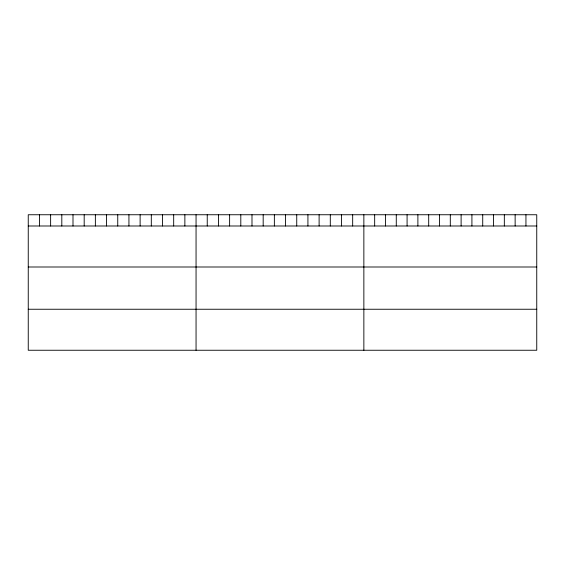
<?xml version="1.0" encoding="UTF-8"?>
<svg xmlns="http://www.w3.org/2000/svg" width="565" height="565" viewBox="0 0 565 565"><rect width="100%" height="100%" fill="white"/><g stroke="black" fill="none" stroke-linecap="round" stroke-linejoin="round"><path stroke-width="0.85" d="M536.75 225.993L536.75 350.251L28.25 350.251L28.25 214.749L536.75 214.749L536.75 225.993L28.25 225.993M28.25 266.998L536.75 266.998M28.25 309.246L536.75 309.246M525.944 214.749L525.944 225.993M515.139 214.749L515.139 225.993M504.333 214.749L504.333 225.993M493.527 214.749L493.527 225.993M482.722 214.749L482.722 225.993M471.916 214.749L471.916 225.993M461.111 214.749L461.111 225.993M450.305 214.749L450.305 225.993M439.499 214.749L439.499 225.993M428.694 214.749L428.694 225.993M417.888 214.749L417.888 225.993M407.082 214.749L407.082 225.993M396.277 214.749L396.277 225.993M385.471 214.749L385.471 225.993M374.666 214.749L374.666 225.993M363.86 214.749L363.86 350.251M352.673 214.749L352.673 225.993M341.486 214.749L341.486 225.993M330.299 214.749L330.299 225.993M319.112 214.749L319.112 225.993M307.925 214.749L307.925 225.993M296.738 214.749L296.738 225.993M285.551 214.749L285.551 225.993M274.364 214.749L274.364 225.993M263.177 214.749L263.177 225.993M251.99 214.749L251.99 225.993M240.803 214.749L240.803 225.993M229.616 214.749L229.616 225.993M218.429 214.749L218.429 225.993M207.242 214.749L207.242 225.993M196.055 214.749L196.055 350.251M184.868 214.749L184.868 225.993M173.681 214.749L173.681 225.993M162.494 214.749L162.494 225.993M151.307 214.749L151.307 225.993M140.12 214.749L140.12 225.993M128.933 214.749L128.933 225.993M117.746 214.749L117.746 225.993M106.559 214.749L106.559 225.993M95.372 214.749L95.372 225.993M84.185 214.749L84.185 225.993M72.998 214.749L72.998 225.993M61.811 214.749L61.811 225.993M50.624 214.749L50.624 225.993M39.437 214.749L39.437 225.993"/></g></svg>
